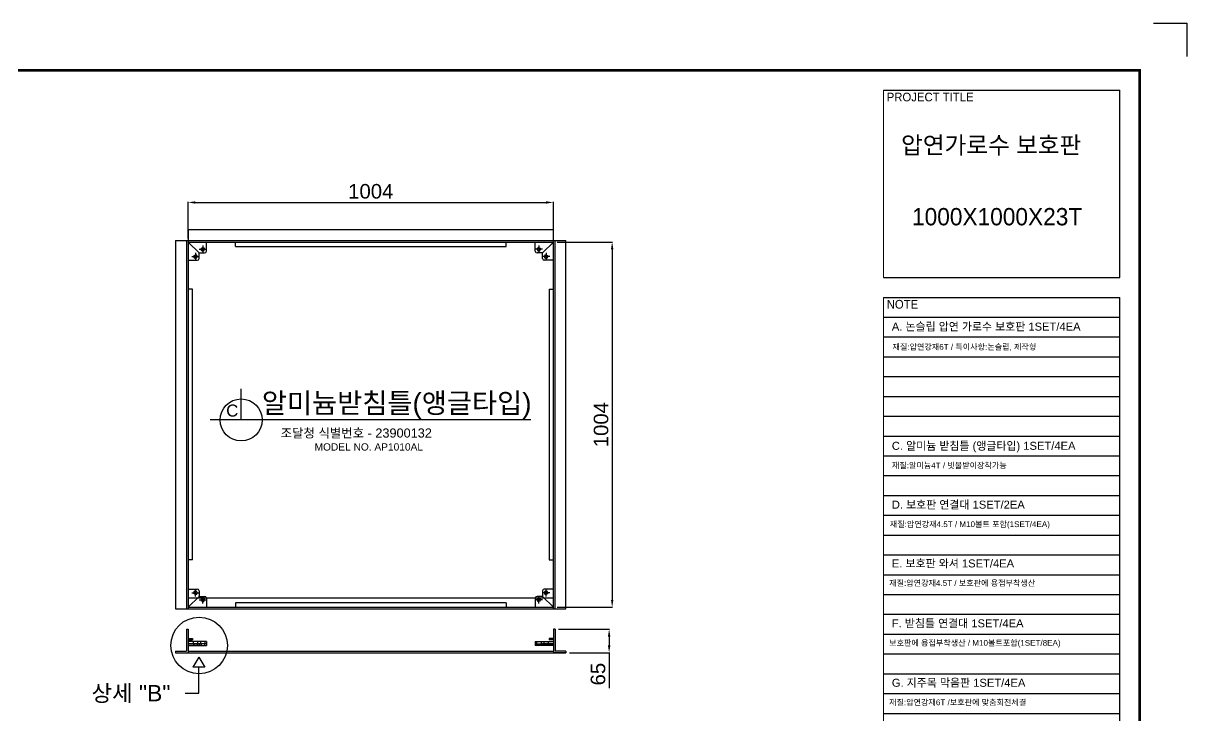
# Model space of a CAD drawing. Header units: millimetres. Extents: x 19476 to 24909, y -11654 to -7812.
# Drawn here: x 21711 to 24909, y -9716 to -7812 of the extents above; entities that cross this region are included whole.
import ezdxf
from ezdxf.enums import TextEntityAlignment as Align

# ---------------------------------------------------------------- set-up
doc = ezdxf.new("R2010")
doc.units = ezdxf.units.MM
doc.layers.add('LAYOUT', color=7, linetype='Continuous')
doc.layers.add('TEXT', color=7, linetype='Continuous')
doc.styles.add('H', font='')
doc.styles.get("Standard").update_dxf_attribs({"font": 'arial.ttf'})
doc.styles.get('H').set_extended_font_data('Dotum')
doc.dimstyles.new('ISO-25', dxfattribs={"dimtxt": 40, "dimasz": 20, "dimexe": 1.25, "dimexo": 10, "dimgap": 10, "dimtad": 1, "dimdec": 0, "dimtxsty": 'Standard', "dimcen": 2.5, "dimclrd": 3, "dimclre": 3, "dimclrt": 3, "dimadec": 0, "dimazin": 0, "dimtfac": 1, "dimtdec": 0, "dimtmove": 0, "dimatfit": 3, "dimfxl": 1, "dimarcsym": 0})

# ---------------------------------------------------------------- blocks, each defined once
blk = doc.blocks.new('*D26')
at = {"color": 3, "lineweight": -2, "transparency": 16777216}
for p, q in [((22164, -8403.6), (22164, -8303.6)), ((22184, -8304.8), (23148, -8304.8)), ((23168, -8403.6), (23168, -8303.6))]:
    blk.add_line(p, q, dxfattribs=at)
at = {"color": 3, "transparency": 16777216}
for points in [[(22184, -8301.5), (22184, -8308.2), (22164, -8304.8)], [(23148, -8301.5), (23148, -8308.2), (23168, -8304.8)]]:
    blk.add_solid(points, dxfattribs=at)
at = {"layer": 'Defpoints', "color": 0, "transparency": 16777216}
for p in [(23168, -8304.8), (22164, -8413.6), (23168, -8413.6)]:
    blk.add_point(p, dxfattribs=at)
at = {"color": 3, "transparency": 16777216, "insert": (22666, -8274.4), "char_height": 40, "attachment_point": 5}
blk.add_mtext('1004', dxfattribs=at)
blk = doc.blocks.new('*D27')
at = {"color": 3, "lineweight": -2, "transparency": 16777216}
for p, q in [((23178, -8413.6), (23330.9, -8413.6)), ((23329.6, -8433.6), (23329.6, -9397.6)), ((23178, -9417.6), (23330.9, -9417.6))]:
    blk.add_line(p, q, dxfattribs=at)
at = {"color": 3, "transparency": 16777216}
for points in [[(23326.3, -8433.6), (23332.9, -8433.6), (23329.6, -8413.6)], [(23326.3, -9397.6), (23332.9, -9397.6), (23329.6, -9417.6)]]:
    blk.add_solid(points, dxfattribs=at)
at = {"layer": 'Defpoints', "color": 0, "transparency": 16777216}
for p in [(23168, -8413.6), (23168, -9417.6), (23329.6, -9417.6)]:
    blk.add_point(p, dxfattribs=at)
at = {"color": 3, "transparency": 16777216, "insert": (23299.2, -8915.6), "char_height": 40, "attachment_point": 5, "rotation": 90}
blk.add_mtext('1004', dxfattribs=at)
blk = doc.blocks.new('A$C2E731E15')
at = {"color": 1}
for p, q in [((-10, 0), (10, 0)), ((0, -10), (0, 10))]:
    blk.add_line(p, q, dxfattribs=at)
blk.add_circle((0, 0), 4.5)
at = {"color": 4}
blk.add_arc((0, 0), 5, 270, 180, dxfattribs=at)
blk = doc.blocks.new('A$C600E4CCD')
for p, q in [((0, 6), (0, 0)), ((50, 6), (0, 6)), ((50, 0), (0, 0)), ((50, 6), (50, 0))]:
    blk.add_line(p, q)
at = {"color": 2}
for p, q in [((14, 6), (14, 0)), ((26, 6), (26, 0)), ((34, 6), (34, 0)), ((46, 6), (46, 0))]:
    blk.add_line(p, q, dxfattribs=at)
blk = doc.blocks.new('*D25')
at = {"color": 3, "lineweight": -2}
for p, q in [((23182.5, -9478), (23322.5, -9478)), ((23321.2, -9498), (23321.2, -9522.5)), ((23212.5, -9542.5), (23322.5, -9542.5)), ((23321.2, -9542.5), (23321.2, -9640.3))]:
    blk.add_line(p, q, dxfattribs=at)
at = {"color": 3}
for points in [[(23324.6, -9498), (23317.9, -9498), (23321.2, -9478)], [(23317.9, -9522.5), (23324.6, -9522.5), (23321.2, -9542.5)]]:
    blk.add_solid(points, dxfattribs=at)
at = {"layer": 'Defpoints', "color": 0}
for p in [(23172.5, -9478), (23202.5, -9542.5), (23321.2, -9542.5)]:
    blk.add_point(p, dxfattribs=at)
at = {"color": 3, "insert": (23290.8, -9601.4), "char_height": 40, "attachment_point": 5, "rotation": 90}
blk.add_mtext('65', dxfattribs=at)

msp = doc.modelspace()

# ---------------------------------------------------------------- linework, layer by layer
for p, q in [((24817.6, -7812.3), (24909.1, -7812.3)), ((24909.1, -7812.3), (24909.1, -7903.8)), ((24075.6, -7996.1), (24725.3, -7996.1)), ((24725.3, -8511.3), (24725.3, -7996.1)), ((22164, -8379.1), (22164, -9422.1)), ((22164, -8379.1), (23168, -8379.1)), ((23168, -9422.1), (23168, -8379.1)), ((22129.5, -8409.1), (22129.5, -9422.1)), ((22129.5, -8409.1), (23202.5, -8409.1)), ((22159.5, -8409.1), (22159.5, -9422.1)), ((23172.5, -9422.1), (23172.5, -8409.1)), ((23202.5, -9422.1), (23202.5, -8409.1)), ((22164, -8413.6), (23168, -8413.6)), ((22164, -8413.6), (22194, -8443.6)), ((22194, -8458.6), (22194, -8443.6)), ((22194, -8443.6), (22209, -8443.6)), ((22214, -8438.6), (22214, -8413.6)), ((22294, -8425.6), (22294, -8413.6)), ((22294, -8425.6), (23038, -8425.6)), ((23038, -8425.6), (23038, -8413.6)), ((23118, -8438.6), (23118, -8413.6)), ((23138, -8443.6), (23123, -8443.6)), ((23168, -8413.6), (23138, -8443.6)), ((23138, -8458.6), (23138, -8443.6)), ((22164, -8463.6), (22189, -8463.6)), ((23168, -8463.6), (23143, -8463.6)), ((24075.6, -8511.3), (24725.3, -8511.3)), ((22176, -8543.6), (22164, -8543.6)), ((22176, -9287.6), (22176, -8543.6)), ((23156, -8543.6), (23156, -9287.6)), ((23156, -8543.6), (23168, -8543.6)), ((24075.6, -8565.7), (24725.3, -8565.7)), ((24725.3, -10789.1), (24725.3, -8565.7)), ((24075.6, -8620.2), (24725.3, -8620.2)), ((24075.6, -8674.6), (24725.3, -8674.6)), ((24075.6, -8729.1), (24725.3, -8729.1)), ((24075.6, -8783.5), (24725.3, -8783.5)), ((22309.7, -8902.7), (22309.7, -8817.4)), ((24075.6, -8838), (24725.3, -8838)), ((23106, -8902.7), (22224.4, -8902.7)), ((24075.6, -8892.4), (24725.3, -8892.4)), ((24075.6, -8946.9), (24725.3, -8946.9)), ((24075.6, -9001.3), (24725.3, -9001.3)), ((24075.6, -9055.8), (24725.3, -9055.8)), ((24075.6, -9110.2), (24725.3, -9110.2)), ((24075.6, -9164.7), (24725.3, -9164.7)), ((24075.6, -9219.1), (24725.3, -9219.1)), ((24075.6, -9273.6), (24725.3, -9273.6)), ((22176, -9287.6), (22164, -9287.6)), ((23156, -9287.6), (23168, -9287.6)), ((24075.6, -9328), (24725.3, -9328)), ((22164, -9367.6), (22189, -9367.6)), ((23168, -9367.6), (23143, -9367.6)), ((22164, -9417.6), (22194, -9387.6)), ((22164, -9392.1), (23168, -9392.1)), ((22194, -9372.6), (22194, -9387.6)), ((22194, -9387.6), (22209, -9387.6)), ((22214, -9392.6), (22214, -9417.6)), ((23118, -9392.6), (23118, -9417.6)), ((23138, -9387.6), (23123, -9387.6)), ((23138, -9372.6), (23138, -9387.6)), ((23168, -9417.6), (23138, -9387.6)), ((24075.6, -9382.5), (24725.3, -9382.5)), ((22129.5, -9422.1), (23202.5, -9422.1)), ((22164, -9417.6), (23168, -9417.6)), ((23038, -9405.6), (22294, -9405.6)), ((22294, -9405.6), (22294, -9417.6)), ((23038, -9405.6), (23038, -9417.6)), ((24075.6, -9436.9), (24725.3, -9436.9)), ((22159.5, -9478), (22159.5, -9538)), ((22159.5, -9478), (22164, -9478)), ((22164, -9478), (22164, -9542.5)), ((23168, -9478), (23168, -9542.5)), ((23172.5, -9478), (23168, -9478)), ((23172.5, -9478), (23172.5, -9538)), ((24075.6, -9491.4), (24725.3, -9491.4)), ((22164, -9503), (22176, -9503)), ((22164, -9507.5), (22176, -9507.5)), ((22164, -9518), (22194, -9518)), ((22164, -9522.5), (22214, -9522.5)), ((22176, -9503), (22176, -9507.5)), ((22194, -9518), (22194, -9522.5)), ((22214, -9518), (22214, -9522.5)), ((23118, -9518), (23118, -9522.5)), ((23168, -9522.5), (23118, -9522.5)), ((23168, -9518), (23138, -9518)), ((23138, -9518), (23138, -9522.5)), ((23168, -9503), (23156, -9503)), ((23156, -9503), (23156, -9507.5)), ((23168, -9507.5), (23156, -9507.5)), ((22129.5, -9538), (22129.5, -9542.5)), ((22129.5, -9538), (22159.5, -9538)), ((22129.5, -9542.5), (23202.5, -9542.5)), ((22193.3, -9554.4), (22177.1, -9581.8)), ((22193.3, -9554.4), (22209.5, -9581.8)), ((23202.5, -9542.5), (23168, -9542.5)), ((23202.5, -9538), (23172.5, -9538)), ((23202.5, -9538), (23202.5, -9542.5)), ((24075.6, -9545.8), (24725.3, -9545.8)), ((22209.5, -9581.8), (22177.1, -9581.8)), ((22193.3, -9654), (22193.3, -9581.8)), ((24075.6, -9600.3), (24725.3, -9600.3)), ((22155.7, -9654), (22193.3, -9654)), ((24075.6, -9654.7), (24725.3, -9654.7)), ((24075.6, -9709.2), (24725.3, -9709.2))]:
    msp.add_line(p, q)
at = {"color": 0, "lineweight": 20}
for p, q in [((24075.6, -8511.3), (24075.6, -7996.1)), ((24075.6, -10789.1), (24075.6, -8565.7))]:
    msp.add_line(p, q, dxfattribs=at)
at = {"color": 4}
for p, q in [((22179, -9518), (22179, -9522.5)), ((22189, -9518), (22189, -9522.5)), ((22199, -9518), (22199, -9522.5)), ((22209, -9518), (22209, -9522.5)), ((23123, -9518), (23123, -9522.5)), ((23133, -9518), (23133, -9522.5)), ((23143, -9518), (23143, -9522.5)), ((23153, -9518), (23153, -9522.5))]:
    msp.add_line(p, q, dxfattribs=at)
at = {"color": 2}
for p, q in [((22179.5, -9518), (22179.5, -9522.5)), ((22188.5, -9518), (22188.5, -9522.5)), ((22199.5, -9518), (22199.5, -9522.5)), ((22208.5, -9518), (22208.5, -9522.5)), ((23123.5, -9518), (23123.5, -9522.5)), ((23132.5, -9518), (23132.5, -9522.5)), ((23143.5, -9518), (23143.5, -9522.5)), ((23152.5, -9518), (23152.5, -9522.5)), ((22164, -9538), (23168, -9538))]:
    msp.add_line(p, q, dxfattribs=at)
for centre, radius in [((22309.7, -8902.7), 57.8), ((22194, -9522.5), 77.8)]:
    msp.add_circle(centre, radius)
for centre, start, end in [((22209, -8438.6), 270, 0), ((23123, -8438.6), 180, 270), ((22189, -8458.6), 270, 0), ((23143, -8458.6), 180, 270), ((22189, -9372.6), 0, 90), ((23143, -9372.6), 90, 180), ((22209, -9392.6), 0, 90), ((23123, -9392.6), 90, 180)]:
    msp.add_arc(centre, 5, start, end)
at = {"layer": 'LAYOUT'}
for p, q in [((24779.7, -7941.7), (23178.9, -7941.7)), ((24779.7, -8301.1), (24779.7, -7941.7))]:
    msp.add_line(p, q, dxfattribs=at)
at = {"layer": 'LAYOUT', "const_width": 6.47}
msp.add_lwpolyline([(19605.3, -11525), (24779.7, -11525), (24779.7, -7941.7), (19605.3, -7941.7)], close=True, dxfattribs=at)

# ---------------------------------------------------------------- block references
for p, rotation in [((22184, -8453.6), 269.9999999999999), ((22204, -8433.6), 269.9999999999999), ((23128, -8433.6), 180), ((23148, -8453.6), 180), ((23148, -9377.6), 90), ((23128, -9397.6), 90)]:
    msp.add_blockref('A$C2E731E15', p, dxfattribs=dict(rotation=rotation))
for name, p in [('A$C2E731E15', (22184, -9377.6)), ('A$C2E731E15', (22204, -9397.6)), ('A$C600E4CCD', (22164, -9518))]:
    msp.add_blockref(name, p)
at = {"xscale": -1}
msp.add_blockref('A$C600E4CCD', (23168, -9518), dxfattribs=at)

# ---------------------------------------------------------------- texts
at = {"style": 'H'}
for s, height, p in [('PROJECT TITLE', 23.822, (24084.3, -8027)), ('압연가로수 보호판', 47.64, (24123.7, -8170.9)), ('1000X1000X23T', 47.644, (24153.9, -8367.8)), ('NOTE', 23.82, (24084.3, -8596.6))]:
    msp.add_text(s, height=height, dxfattribs=at).set_placement(p)
for s, height, p in [('A. 논슬립 압연 가로수 보호판 1SET/4EA', 22, (24098.4, -8657.1)), ('재질:압연강재6T / 특이사항:논슬립, 제작형', 15.84, (24100.2, -8709.8)), ('C', 33, (22268.5, -8893.4)), ('조달청 식별번호 - 23900132', 25, (22418.2, -8951.1)), ('MODEL NO. AP1010AL', 20, (22511.5, -8986.9)), ('C. 알미늄 받침틀 (앵글타입) 1SET/4EA', 22, (24098.4, -8984.8)), ('재질:알미늄4T / 빗물받이장착가능', 15.84, (24098.6, -9035.6)), ('D. 보호판 연결대 1SET/2EA', 22, (24098.4, -9146.5)), (' 재질:압연강재4.5T / M10볼트 포함(1SET/4EA)', 15.84, (24086.7, -9197.2)), ('E. 보호판 와셔 1SET/4EA', 22, (24098.4, -9308.1)), ('재질:압연강재4.5T / 보호판에 용접부착생산', 15.84, (24091.2, -9358.9)), ('F. 받침틀 연결대 1SET/4EA', 22, (24098.4, -9472.8)), ('  보호판에 용접부착생산 / M10볼트포함(1SET/8EA)', 15.84, (24078.7, -9523.5)), ('G. 지주목 막음판 1SET/4EA', 22, (24098.4, -9636.1)), ('  재질:압연강재6T /보호판에 맞춤회전체결', 15.84, (24078.7, -9686.9))]:
    msp.add_text(s, height=height).set_placement(p)
at = {"color": 4}
msp.add_text('상세 "B"', height=45, dxfattribs=at).set_placement((21898.3, -9676.2))
at = {"layer": 'TEXT'}
msp.add_text('알미늄받침틀(앵글타입)', height=55, dxfattribs=at).set_placement((22737.2, -8883.7), align=Align.CENTER)

# ---------------------------------------------------------------- dimensions: what is measured, and where the dimension line sits
dim = msp.add_linear_dim(base=(23168, -8304.8), p1=(22164, -8413.6), p2=(23168, -8413.6), dimstyle='ISO-25')
dim.commit()
dim.dimension.update_dxf_attribs({"geometry": '*D26', "text_midpoint": (22666, -8274.4)})
for base, p1, p2, picture, middle in [((23329.6, -9417.6), (23168, -8413.6), (23168, -9417.6), '*D27', (23299.2, -8915.6)), ((23321.2192685, -9542.4887473), (23172.5084205, -9477.9887473), (23202.5084205, -9542.4887473), '*D25', (23290.796349, -9601.3973421))]:
    dim = msp.add_linear_dim(base=base, p1=p1, p2=p2, angle=90, dimstyle='ISO-25')
    dim.commit()
    dim.dimension.update_dxf_attribs({"geometry": picture, "text_midpoint": middle})

doc.saveas('drawing.dxf')
